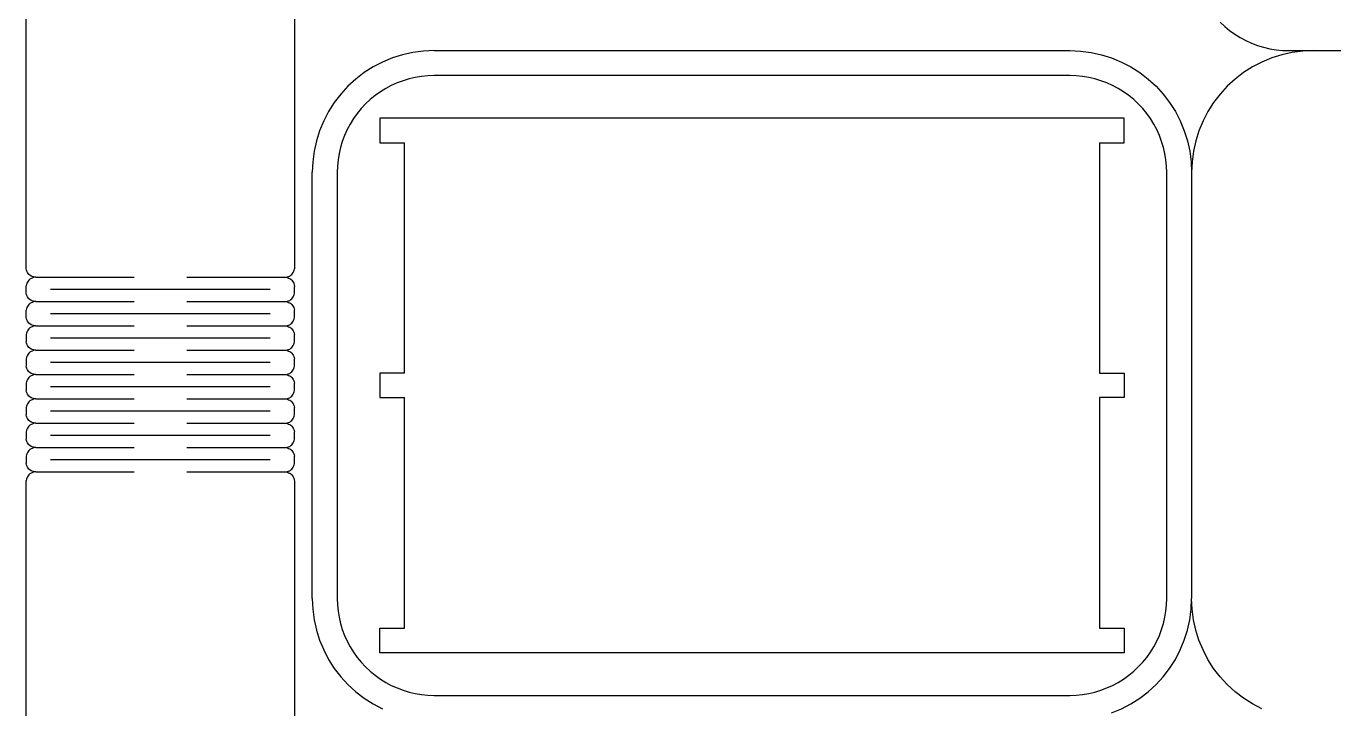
# Model space of a CAD drawing. Extents: x -213 to 213, y -294 to 294.
# Drawn here: x -213.3 to 59.5, y -151.4 to -8.9 of the extents above; entities that cross this region are included whole.
import ezdxf

# ---------------------------------------------------------------- set-up
doc = ezdxf.new("R2010")
doc.units = 0
doc.header["$MEASUREMENT"] = 0
doc.layers.get('0').update_dxf_attribs({"linetype": 'CONTINUOUS'})

msp = doc.modelspace()

# ---------------------------------------------------------------- linework, layer by layer
for p, q in [((-213.33, -59.53), (-213.33, 61.58)), ((-157.33, 61.31), (-157.34, -59.53)), ((35.78, -8.05), (36.75, -8.96)), ((36.75, -8.96), (37.77, -9.8)), ((37.77, -9.8), (38.85, -10.57)), ((38.85, -10.57), (39.97, -11.27)), ((39.97, -11.27), (41.14, -11.89)), ((41.14, -11.89), (42.35, -12.44)), ((42.35, -12.44), (43.59, -12.91)), ((43.59, -12.91), (44.85, -13.29)), ((44.85, -13.29), (46.14, -13.59)), ((46.14, -13.59), (47.45, -13.81)), ((-138.98, -16.36), (-140.94, -17.39)), ((-136.93, -15.51), (-138.98, -16.36)), ((-134.82, -14.85), (-136.93, -15.51)), ((-132.65, -14.37), (-134.82, -14.85)), ((-130.46, -14.08), (-132.65, -14.37)), ((-128.24, -13.98), (-130.46, -14.08)), ((-128.24, -13.98), (4.45, -13.98)), ((4.45, -13.98), (6.66, -14.08)), ((6.66, -14.08), (8.86, -14.37)), ((8.86, -14.37), (11.02, -14.85)), ((11.02, -14.85), (13.14, -15.51)), ((13.14, -15.51), (15.19, -16.36)), ((15.19, -16.36), (17.15, -17.39)), ((44.52, -16.36), (42.55, -17.39)), ((46.56, -15.51), (44.52, -16.36)), ((48.68, -14.85), (46.56, -15.51)), ((47.45, -13.81), (48.77, -13.94)), ((50.84, -14.37), (48.68, -14.85)), ((48.77, -13.94), (50.09, -13.98)), ((50.09, -13.98), (55.25, -13.98)), ((53.04, -14.08), (50.84, -14.37)), ((55.25, -13.98), (53.04, -14.08)), ((55.25, -13.98), (182.7, -13.98)), ((-142.81, -18.58), (-144.57, -19.92)), ((-140.94, -17.39), (-142.81, -18.58)), ((17.15, -17.39), (19.02, -18.58)), ((19.02, -18.58), (20.78, -19.92)), ((40.68, -18.58), (38.92, -19.92)), ((42.55, -17.39), (40.68, -18.58)), ((-146.2, -21.42), (-147.7, -23.06)), ((-144.57, -19.92), (-146.2, -21.42)), ((-137.15, -21.27), (-138.32, -21.89)), ((-135.95, -20.72), (-137.15, -21.27)), ((-134.71, -20.26), (-135.95, -20.72)), ((-133.44, -19.87), (-134.71, -20.26)), ((-132.15, -19.57), (-133.44, -19.87)), ((-130.84, -19.36), (-132.15, -19.57)), ((-129.52, -19.23), (-130.84, -19.36)), ((-128.2, -19.18), (-129.52, -19.23)), ((4.41, -19.18), (-128.2, -19.18)), ((5.73, -19.23), (4.41, -19.18)), ((7.05, -19.36), (5.73, -19.23)), ((8.36, -19.57), (7.05, -19.36)), ((9.65, -19.87), (8.36, -19.57)), ((10.91, -20.26), (9.65, -19.87)), ((12.15, -20.72), (10.91, -20.26)), ((13.36, -21.27), (12.15, -20.72)), ((14.53, -21.89), (13.36, -21.27)), ((20.78, -19.92), (22.41, -21.42)), ((22.41, -21.42), (23.91, -23.06)), ((37.29, -21.42), (35.79, -23.06)), ((38.92, -19.92), (37.29, -21.42)), ((-147.7, -23.06), (-149.05, -24.81)), ((-141.55, -24.21), (-142.51, -25.11)), ((-140.52, -23.37), (-141.55, -24.21)), ((-139.44, -22.59), (-140.52, -23.37)), ((-138.32, -21.89), (-139.44, -22.59)), ((15.65, -22.59), (14.53, -21.89)), ((16.73, -23.37), (15.65, -22.59)), ((17.75, -24.21), (16.73, -23.37)), ((18.72, -25.11), (17.75, -24.21)), ((23.91, -23.06), (25.26, -24.81)), ((35.79, -23.06), (34.44, -24.81)), ((-150.24, -26.68), (-151.26, -28.65)), ((-149.05, -24.81), (-150.24, -26.68)), ((-144.26, -27.1), (-145.03, -28.18)), ((-143.42, -26.08), (-144.26, -27.1)), ((-142.51, -25.11), (-143.42, -26.08)), ((19.63, -26.08), (18.72, -25.11)), ((20.47, -27.1), (19.63, -26.08)), ((21.24, -28.18), (20.47, -27.1)), ((25.26, -24.81), (26.45, -26.68)), ((26.45, -26.68), (27.47, -28.65)), ((33.25, -26.68), (32.23, -28.65)), ((34.44, -24.81), (33.25, -26.68)), ((-151.26, -28.65), (-152.11, -30.7)), ((-145.73, -29.3), (-146.35, -30.47)), ((-145.03, -28.18), (-145.73, -29.3)), ((15.76, -28.07), (-139.55, -28.07)), ((-139.55, -28.07), (-139.55, -33.23)), ((15.76, -33.23), (15.76, -28.07)), ((21.94, -29.3), (21.24, -28.18)), ((22.56, -30.47), (21.94, -29.3)), ((27.47, -28.65), (28.32, -30.7)), ((32.23, -28.65), (31.38, -30.7)), ((-152.11, -30.7), (-152.78, -32.81)), ((-146.9, -31.68), (-147.37, -32.92)), ((-146.35, -30.47), (-146.9, -31.68)), ((23.11, -31.68), (22.56, -30.47)), ((23.58, -32.92), (23.11, -31.68)), ((28.32, -30.7), (28.99, -32.81)), ((31.38, -30.7), (30.72, -32.81)), ((-153.26, -34.97), (-153.55, -37.17)), ((-152.78, -32.81), (-153.26, -34.97)), ((-147.75, -34.19), (-148.05, -35.48)), ((-147.37, -32.92), (-147.75, -34.19)), ((-139.55, -33.23), (-134.4, -33.23)), ((-134.4, -81.34), (-134.4, -33.23)), ((10.6, -33.23), (10.6, -81.34)), ((10.6, -33.23), (15.76, -33.23)), ((23.96, -34.19), (23.58, -32.92)), ((24.26, -35.48), (23.96, -34.19)), ((28.99, -32.81), (29.46, -34.97)), ((29.46, -34.97), (29.75, -37.17)), ((30.24, -34.97), (29.95, -37.17)), ((30.72, -32.81), (30.24, -34.97)), ((-153.55, -37.17), (-153.64, -39.38)), ((-148.4, -38.1), (-148.44, -39.43)), ((-148.27, -36.78), (-148.4, -38.1)), ((-148.05, -35.48), (-148.27, -36.78)), ((24.48, -36.78), (24.26, -35.48)), ((24.61, -38.1), (24.48, -36.78)), ((24.65, -39.43), (24.61, -38.1)), ((29.75, -37.17), (29.85, -39.38)), ((29.95, -37.17), (29.85, -39.38)), ((-153.64, -128.37), (-153.64, -39.38)), ((-148.44, -39.43), (-148.44, -128.33)), ((24.65, -128.33), (24.65, -39.43)), ((29.85, -39.38), (29.85, -128.37)), ((-213.27, -59.8), (-213.33, -59.53)), ((-213.19, -60.05), (-213.27, -59.8)), ((-157.48, -60.05), (-157.39, -59.8)), ((-157.39, -59.8), (-157.34, -59.53)), ((-213.19, -62.56), (-213.27, -62.81)), ((-213.07, -60.29), (-213.19, -60.05)), ((-213.07, -62.32), (-213.19, -62.56)), ((-212.92, -60.51), (-213.07, -60.29)), ((-212.92, -62.1), (-213.07, -62.32)), ((-212.75, -60.71), (-212.92, -60.51)), ((-212.75, -61.9), (-212.92, -62.1)), ((-212.55, -60.88), (-212.75, -60.71)), ((-212.55, -61.72), (-212.75, -61.9)), ((-212.33, -61.03), (-212.55, -60.88)), ((-212.33, -61.57), (-212.55, -61.72)), ((-212.09, -61.15), (-212.33, -61.03)), ((-212.09, -61.46), (-212.33, -61.57)), ((-211.84, -61.23), (-212.09, -61.15)), ((-211.84, -61.37), (-212.09, -61.46)), ((-211.31, -61.3), (-211.84, -61.23)), ((-211.31, -61.3), (-211.84, -61.37)), ((-211.31, -61.3), (-190.83, -61.3)), ((-179.83, -61.3), (-159.83, -61.3)), ((-159.83, -61.3), (-159.36, -61.3)), ((-159.36, -61.3), (-158.83, -61.23)), ((-159.36, -61.3), (-158.83, -61.37)), ((-158.83, -61.23), (-158.58, -61.15)), ((-158.83, -61.37), (-158.58, -61.46)), ((-158.58, -61.15), (-158.34, -61.03)), ((-158.58, -61.46), (-158.34, -61.57)), ((-158.34, -61.03), (-158.12, -60.88)), ((-158.34, -61.57), (-158.12, -61.72)), ((-158.12, -60.88), (-157.92, -60.71)), ((-158.12, -61.72), (-157.92, -61.9)), ((-157.92, -60.71), (-157.75, -60.51)), ((-157.92, -61.9), (-157.75, -62.1)), ((-157.75, -60.51), (-157.6, -60.29)), ((-157.75, -62.1), (-157.6, -62.32)), ((-157.6, -60.29), (-157.48, -60.05)), ((-157.6, -62.32), (-157.48, -62.56)), ((-157.48, -62.56), (-157.39, -62.81)), ((-213.27, -62.81), (-213.33, -63.07)), ((-213.33, -64.61), (-213.33, -63.07)), ((-213.27, -64.88), (-213.33, -64.61)), ((-213.19, -65.13), (-213.27, -64.88)), ((-213.07, -65.37), (-213.19, -65.13)), ((-212.92, -65.59), (-213.07, -65.37)), ((-162.41, -63.84), (-208.26, -63.84)), ((-157.75, -65.59), (-157.6, -65.37)), ((-157.6, -65.37), (-157.48, -65.13)), ((-157.48, -65.13), (-157.39, -64.88)), ((-157.39, -62.81), (-157.34, -63.32)), ((-157.39, -64.88), (-157.34, -64.61)), ((-157.34, -64.61), (-157.34, -63.32)), ((-213.34, -69.18), (-213.33, -68.15)), ((-213.27, -67.89), (-213.33, -68.15)), ((-213.19, -67.64), (-213.27, -67.89)), ((-213.07, -67.4), (-213.19, -67.64)), ((-212.92, -67.18), (-213.07, -67.4)), ((-212.75, -65.79), (-212.92, -65.59)), ((-212.75, -66.98), (-212.92, -67.18)), ((-212.55, -65.96), (-212.75, -65.79)), ((-212.55, -66.8), (-212.75, -66.98)), ((-212.33, -66.11), (-212.55, -65.96)), ((-212.33, -66.65), (-212.55, -66.8)), ((-212.09, -66.23), (-212.33, -66.11)), ((-212.09, -66.54), (-212.33, -66.65)), ((-211.84, -66.31), (-212.09, -66.23)), ((-211.84, -66.45), (-212.09, -66.54)), ((-211.31, -66.38), (-211.84, -66.31)), ((-211.31, -66.38), (-211.84, -66.45)), ((-211.31, -66.38), (-190.83, -66.38)), ((-179.83, -66.38), (-159.83, -66.38)), ((-159.83, -66.38), (-159.36, -66.38)), ((-159.36, -66.38), (-158.83, -66.31)), ((-159.36, -66.38), (-158.83, -66.45)), ((-158.83, -66.31), (-158.58, -66.23)), ((-158.83, -66.45), (-158.58, -66.54)), ((-158.58, -66.23), (-158.34, -66.11)), ((-158.58, -66.54), (-158.34, -66.65)), ((-158.34, -66.11), (-158.12, -65.96)), ((-158.34, -66.65), (-158.12, -66.8)), ((-158.12, -65.96), (-157.92, -65.79)), ((-158.12, -66.8), (-157.92, -66.98)), ((-157.92, -65.79), (-157.75, -65.59)), ((-157.92, -66.98), (-157.75, -67.18)), ((-157.75, -67.18), (-157.6, -67.4)), ((-157.6, -67.4), (-157.48, -67.64)), ((-157.48, -67.64), (-157.39, -67.89)), ((-157.39, -67.89), (-157.34, -68.15)), ((-157.34, -69.69), (-157.34, -68.15)), ((-213.33, -69.69), (-213.34, -69.18)), ((-213.27, -69.96), (-213.33, -69.69)), ((-213.19, -70.21), (-213.27, -69.96)), ((-213.07, -70.45), (-213.19, -70.21)), ((-212.92, -70.67), (-213.07, -70.45)), ((-212.75, -70.87), (-212.92, -70.67)), ((-212.55, -71.04), (-212.75, -70.87)), ((-162.41, -68.92), (-208.26, -68.92)), ((-158.12, -71.04), (-157.92, -70.87)), ((-157.92, -70.87), (-157.75, -70.67)), ((-157.75, -70.67), (-157.6, -70.45)), ((-157.6, -70.45), (-157.48, -70.21)), ((-157.48, -70.21), (-157.39, -69.96)), ((-157.39, -69.96), (-157.34, -69.69)), ((-213.27, -72.97), (-213.33, -73.23)), ((-213.33, -73.23), (-213.33, -74.77)), ((-213.19, -72.72), (-213.27, -72.97)), ((-213.07, -72.48), (-213.19, -72.72)), ((-212.92, -72.26), (-213.07, -72.48)), ((-212.75, -72.06), (-212.92, -72.26)), ((-212.55, -71.88), (-212.75, -72.06)), ((-212.33, -71.19), (-212.55, -71.04)), ((-212.33, -71.73), (-212.55, -71.88)), ((-212.09, -71.31), (-212.33, -71.19)), ((-212.09, -71.62), (-212.33, -71.73)), ((-211.84, -71.39), (-212.09, -71.31)), ((-211.84, -71.53), (-212.09, -71.62)), ((-211.31, -71.46), (-211.84, -71.39)), ((-211.31, -71.46), (-211.84, -71.53)), ((-211.31, -71.46), (-190.83, -71.46)), ((-179.83, -71.46), (-159.83, -71.46)), ((-159.83, -71.46), (-159.36, -71.46)), ((-159.36, -71.46), (-158.83, -71.39)), ((-159.36, -71.46), (-158.83, -71.53)), ((-158.83, -71.39), (-158.58, -71.31)), ((-158.83, -71.53), (-158.58, -71.62)), ((-158.58, -71.31), (-158.34, -71.19)), ((-158.58, -71.62), (-158.34, -71.73)), ((-158.34, -71.19), (-158.12, -71.04)), ((-158.34, -71.73), (-158.12, -71.88)), ((-158.12, -71.88), (-157.92, -72.06)), ((-157.92, -72.06), (-157.75, -72.26)), ((-157.75, -72.26), (-157.6, -72.48)), ((-157.6, -72.48), (-157.48, -72.72)), ((-157.48, -72.72), (-157.39, -72.97)), ((-157.39, -72.97), (-157.34, -73.23)), ((-157.34, -74.77), (-157.34, -73.23)), ((-213.27, -75.04), (-213.33, -74.77)), ((-213.19, -75.29), (-213.27, -75.04)), ((-213.07, -75.53), (-213.19, -75.29)), ((-212.92, -75.75), (-213.07, -75.53)), ((-212.75, -75.95), (-212.92, -75.75)), ((-212.55, -76.12), (-212.75, -75.95)), ((-212.33, -76.27), (-212.55, -76.12)), ((-212.09, -76.39), (-212.33, -76.27)), ((-211.84, -76.47), (-212.09, -76.39)), ((-162.41, -74), (-208.26, -74)), ((-158.83, -76.47), (-158.58, -76.39)), ((-158.58, -76.39), (-158.34, -76.27)), ((-158.34, -76.27), (-158.12, -76.12)), ((-158.12, -76.12), (-157.92, -75.95)), ((-157.92, -75.95), (-157.75, -75.75)), ((-157.75, -75.75), (-157.6, -75.53)), ((-157.6, -75.53), (-157.48, -75.29)), ((-157.48, -75.29), (-157.39, -75.04)), ((-157.39, -75.04), (-157.34, -74.77)), ((-213.27, -78.05), (-213.33, -78.31)), ((-213.33, -78.31), (-213.33, -79.85)), ((-213.19, -77.8), (-213.27, -78.05)), ((-213.07, -77.56), (-213.19, -77.8)), ((-212.92, -77.34), (-213.07, -77.56)), ((-212.75, -77.14), (-212.92, -77.34)), ((-212.55, -76.96), (-212.75, -77.14)), ((-212.33, -76.81), (-212.55, -76.96)), ((-212.09, -76.7), (-212.33, -76.81)), ((-211.84, -76.61), (-212.09, -76.7)), ((-211.31, -76.54), (-211.84, -76.47)), ((-211.31, -76.54), (-211.84, -76.61)), ((-211.31, -76.54), (-190.83, -76.54)), ((-162.41, -79.08), (-208.26, -79.08)), ((-179.83, -76.54), (-159.83, -76.54)), ((-159.83, -76.54), (-159.36, -76.54)), ((-159.36, -76.54), (-158.83, -76.47)), ((-159.36, -76.54), (-158.83, -76.61)), ((-158.83, -76.61), (-158.58, -76.7)), ((-158.58, -76.7), (-158.34, -76.81)), ((-158.34, -76.81), (-158.12, -76.96)), ((-158.12, -76.96), (-157.92, -77.14)), ((-157.92, -77.14), (-157.75, -77.34)), ((-157.75, -77.34), (-157.6, -77.56)), ((-157.6, -77.56), (-157.48, -77.8)), ((-157.48, -77.8), (-157.39, -78.05)), ((-157.39, -78.05), (-157.34, -78.31)), ((-157.34, -79.85), (-157.34, -78.31)), ((-213.27, -80.12), (-213.33, -79.85)), ((-213.19, -80.37), (-213.27, -80.12)), ((-213.07, -80.61), (-213.19, -80.37)), ((-212.92, -80.83), (-213.07, -80.61)), ((-212.75, -81.03), (-212.92, -80.83)), ((-212.55, -81.2), (-212.75, -81.03)), ((-212.33, -81.35), (-212.55, -81.2)), ((-212.09, -81.47), (-212.33, -81.35)), ((-212.09, -81.78), (-212.33, -81.89)), ((-211.84, -81.55), (-212.09, -81.47)), ((-211.84, -81.69), (-212.09, -81.78)), ((-211.31, -81.62), (-211.84, -81.55)), ((-211.31, -81.62), (-211.84, -81.69)), ((-211.31, -81.62), (-190.83, -81.62)), ((-179.83, -81.62), (-159.83, -81.62)), ((-159.83, -81.62), (-159.36, -81.62)), ((-159.36, -81.62), (-158.83, -81.55)), ((-159.36, -81.62), (-158.83, -81.69)), ((-158.83, -81.55), (-158.58, -81.47)), ((-158.83, -81.69), (-158.58, -81.78)), ((-158.58, -81.47), (-158.34, -81.35)), ((-158.58, -81.78), (-158.34, -81.89)), ((-158.34, -81.35), (-158.12, -81.2)), ((-158.12, -81.2), (-157.92, -81.03)), ((-157.92, -81.03), (-157.75, -80.83)), ((-157.75, -80.83), (-157.6, -80.61)), ((-157.6, -80.61), (-157.48, -80.37)), ((-157.48, -80.37), (-157.39, -80.12)), ((-157.39, -80.12), (-157.34, -79.85)), ((-139.55, -81.34), (-139.55, -86.42)), ((-134.4, -81.34), (-139.55, -81.34)), ((10.6, -81.34), (15.76, -81.34)), ((15.76, -81.34), (15.76, -86.42)), ((-213.27, -83.13), (-213.33, -83.39)), ((-213.33, -83.39), (-213.33, -84.93)), ((-213.19, -82.88), (-213.27, -83.13)), ((-213.07, -82.64), (-213.19, -82.88)), ((-212.92, -82.42), (-213.07, -82.64)), ((-212.75, -82.22), (-212.92, -82.42)), ((-212.55, -82.04), (-212.75, -82.22)), ((-212.33, -81.89), (-212.55, -82.04)), ((-162.41, -84.16), (-208.26, -84.16)), ((-158.34, -81.89), (-158.12, -82.04)), ((-158.12, -82.04), (-157.92, -82.22)), ((-157.92, -82.22), (-157.75, -82.42)), ((-157.75, -82.42), (-157.6, -82.64)), ((-157.6, -82.64), (-157.48, -82.88)), ((-157.48, -82.88), (-157.39, -83.13)), ((-157.39, -83.13), (-157.34, -83.39)), ((-157.34, -84.93), (-157.34, -83.39)), ((-213.27, -85.2), (-213.33, -84.93)), ((-213.19, -85.45), (-213.27, -85.2)), ((-213.07, -85.69), (-213.19, -85.45)), ((-212.92, -85.91), (-213.07, -85.69)), ((-212.75, -86.11), (-212.92, -85.91)), ((-212.75, -87.3), (-212.92, -87.5)), ((-212.55, -86.28), (-212.75, -86.11)), ((-212.55, -87.12), (-212.75, -87.3)), ((-212.33, -86.43), (-212.55, -86.28)), ((-212.33, -86.97), (-212.55, -87.12)), ((-212.09, -86.55), (-212.33, -86.43)), ((-212.09, -86.86), (-212.33, -86.97)), ((-211.84, -86.63), (-212.09, -86.55)), ((-211.84, -86.77), (-212.09, -86.86)), ((-211.31, -86.7), (-211.84, -86.63)), ((-211.31, -86.7), (-211.84, -86.77)), ((-211.31, -86.7), (-190.83, -86.7)), ((-179.83, -86.7), (-159.83, -86.7)), ((-159.83, -86.7), (-159.36, -86.7)), ((-159.36, -86.7), (-158.83, -86.63)), ((-159.36, -86.7), (-158.83, -86.77)), ((-158.83, -86.63), (-158.58, -86.55)), ((-158.83, -86.77), (-158.58, -86.86)), ((-158.58, -86.55), (-158.34, -86.43)), ((-158.58, -86.86), (-158.34, -86.97)), ((-158.34, -86.43), (-158.12, -86.28)), ((-158.34, -86.97), (-158.12, -87.12)), ((-158.12, -86.28), (-157.92, -86.11)), ((-158.12, -87.12), (-157.92, -87.3)), ((-157.92, -86.11), (-157.75, -85.91)), ((-157.92, -87.3), (-157.75, -87.5)), ((-157.75, -85.91), (-157.6, -85.69)), ((-157.6, -85.69), (-157.48, -85.45)), ((-157.48, -85.45), (-157.39, -85.2)), ((-157.39, -85.2), (-157.34, -84.93)), ((-139.55, -86.42), (-134.4, -86.42)), ((-134.4, -134.52), (-134.4, -86.42)), ((15.76, -86.42), (10.6, -86.42)), ((10.6, -86.42), (10.6, -134.52)), ((-213.27, -88.21), (-213.33, -88.47)), ((-213.33, -88.47), (-213.33, -90.01)), ((-213.27, -90.28), (-213.33, -90.01)), ((-213.19, -87.96), (-213.27, -88.21)), ((-213.07, -87.72), (-213.19, -87.96)), ((-212.92, -87.5), (-213.07, -87.72)), ((-162.41, -89.24), (-208.26, -89.24)), ((-157.75, -87.5), (-157.6, -87.72)), ((-157.6, -87.72), (-157.48, -87.96)), ((-157.48, -87.96), (-157.39, -88.21)), ((-157.39, -88.21), (-157.34, -88.47)), ((-157.39, -90.28), (-157.34, -90.01)), ((-157.34, -90.01), (-157.34, -88.47)), ((-213.19, -90.53), (-213.27, -90.28)), ((-213.07, -90.77), (-213.19, -90.53)), ((-212.92, -90.99), (-213.07, -90.77)), ((-212.92, -92.58), (-213.07, -92.8)), ((-212.75, -91.19), (-212.92, -90.99)), ((-212.75, -92.38), (-212.92, -92.58)), ((-212.55, -91.36), (-212.75, -91.19)), ((-212.55, -92.2), (-212.75, -92.38)), ((-212.33, -91.51), (-212.55, -91.36)), ((-212.33, -92.05), (-212.55, -92.2)), ((-212.09, -91.63), (-212.33, -91.51)), ((-212.09, -91.94), (-212.33, -92.05)), ((-211.84, -91.71), (-212.09, -91.63)), ((-211.84, -91.85), (-212.09, -91.94)), ((-211.31, -91.78), (-211.84, -91.71)), ((-211.31, -91.78), (-211.84, -91.85)), ((-211.31, -91.78), (-190.83, -91.78)), ((-179.83, -91.78), (-159.83, -91.78)), ((-159.83, -91.78), (-159.36, -91.78)), ((-159.36, -91.78), (-158.83, -91.71)), ((-159.36, -91.78), (-158.83, -91.85)), ((-158.83, -91.71), (-158.58, -91.63)), ((-158.83, -91.85), (-158.58, -91.94)), ((-158.58, -91.63), (-158.34, -91.51)), ((-158.58, -91.94), (-158.34, -92.05)), ((-158.34, -91.51), (-158.12, -91.36)), ((-158.34, -92.05), (-158.12, -92.2)), ((-158.12, -91.36), (-157.92, -91.19)), ((-158.12, -92.2), (-157.92, -92.38)), ((-157.92, -91.19), (-157.75, -90.99)), ((-157.92, -92.38), (-157.75, -92.58)), ((-157.75, -90.99), (-157.6, -90.77)), ((-157.75, -92.58), (-157.6, -92.8)), ((-157.6, -90.77), (-157.48, -90.53)), ((-157.48, -90.53), (-157.39, -90.28)), ((-213.27, -93.29), (-213.33, -93.55)), ((-213.33, -93.55), (-213.33, -95.09)), ((-213.27, -95.36), (-213.33, -95.09)), ((-213.19, -93.04), (-213.27, -93.29)), ((-213.19, -95.61), (-213.27, -95.36)), ((-213.07, -92.8), (-213.19, -93.04)), ((-162.41, -94.32), (-208.26, -94.32)), ((-157.6, -92.8), (-157.48, -93.04)), ((-157.48, -93.04), (-157.39, -93.29)), ((-157.48, -95.61), (-157.39, -95.36)), ((-157.39, -93.29), (-157.34, -93.55)), ((-157.39, -95.36), (-157.34, -95.09)), ((-157.34, -95.09), (-157.34, -93.55)), ((-213.19, -98.12), (-213.27, -98.37)), ((-213.07, -95.85), (-213.19, -95.61)), ((-213.07, -97.88), (-213.19, -98.12)), ((-212.92, -96.07), (-213.07, -95.85)), ((-212.92, -97.66), (-213.07, -97.88)), ((-212.75, -96.27), (-212.92, -96.07)), ((-212.75, -97.46), (-212.92, -97.66)), ((-212.55, -96.44), (-212.75, -96.27)), ((-212.55, -97.28), (-212.75, -97.46)), ((-212.33, -96.59), (-212.55, -96.44)), ((-212.33, -97.13), (-212.55, -97.28)), ((-212.09, -96.71), (-212.33, -96.59)), ((-212.09, -97.02), (-212.33, -97.13)), ((-211.84, -96.79), (-212.09, -96.71)), ((-211.84, -96.93), (-212.09, -97.02)), ((-211.31, -96.86), (-211.84, -96.79)), ((-211.31, -96.86), (-211.84, -96.93)), ((-211.31, -96.86), (-190.83, -96.86)), ((-179.83, -96.86), (-159.83, -96.86)), ((-159.83, -96.86), (-159.36, -96.86)), ((-159.36, -96.86), (-158.83, -96.79)), ((-159.36, -96.86), (-158.83, -96.93)), ((-158.83, -96.79), (-158.58, -96.71)), ((-158.83, -96.93), (-158.58, -97.02)), ((-158.58, -96.71), (-158.34, -96.59)), ((-158.58, -97.02), (-158.34, -97.13)), ((-158.34, -96.59), (-158.12, -96.44)), ((-158.34, -97.13), (-158.12, -97.28)), ((-158.12, -96.44), (-157.92, -96.27)), ((-158.12, -97.28), (-157.92, -97.46)), ((-157.92, -96.27), (-157.75, -96.07)), ((-157.92, -97.46), (-157.75, -97.66)), ((-157.75, -96.07), (-157.6, -95.85)), ((-157.75, -97.66), (-157.6, -97.88)), ((-157.6, -95.85), (-157.48, -95.61)), ((-157.6, -97.88), (-157.48, -98.12)), ((-157.48, -98.12), (-157.39, -98.37)), ((-213.27, -98.37), (-213.33, -98.63)), ((-213.33, -98.63), (-213.33, -100.17)), ((-213.27, -100.44), (-213.33, -100.17)), ((-213.19, -100.69), (-213.27, -100.44)), ((-213.07, -100.93), (-213.19, -100.69)), ((-212.92, -101.15), (-213.07, -100.93)), ((-162.41, -99.4), (-208.26, -99.4)), ((-157.75, -101.15), (-157.6, -100.93)), ((-157.6, -100.93), (-157.48, -100.69)), ((-157.48, -100.69), (-157.39, -100.44)), ((-157.39, -98.37), (-157.34, -98.63)), ((-157.39, -100.44), (-157.34, -100.17)), ((-157.34, -100.17), (-157.34, -98.63)), ((-213.27, -103.45), (-213.33, -103.71)), ((-213.19, -103.2), (-213.27, -103.45)), ((-213.07, -102.96), (-213.19, -103.2)), ((-212.92, -102.74), (-213.07, -102.96)), ((-212.75, -101.35), (-212.92, -101.15)), ((-212.75, -102.54), (-212.92, -102.74)), ((-212.55, -101.52), (-212.75, -101.35)), ((-212.55, -102.36), (-212.75, -102.54)), ((-212.33, -101.67), (-212.55, -101.52)), ((-212.33, -102.21), (-212.55, -102.36)), ((-212.09, -101.79), (-212.33, -101.67)), ((-212.09, -102.1), (-212.33, -102.21)), ((-211.84, -101.87), (-212.09, -101.79)), ((-211.84, -102.01), (-212.09, -102.1)), ((-211.31, -101.94), (-211.84, -101.87)), ((-211.31, -101.94), (-211.84, -102.01)), ((-211.31, -101.94), (-190.83, -101.94)), ((-179.83, -101.94), (-159.83, -101.94)), ((-159.83, -101.94), (-159.36, -101.94)), ((-159.36, -101.94), (-158.83, -101.87)), ((-159.36, -101.94), (-158.83, -102.01)), ((-158.83, -101.87), (-158.58, -101.79)), ((-158.83, -102.01), (-158.58, -102.1)), ((-158.58, -101.79), (-158.34, -101.67)), ((-158.58, -102.1), (-158.34, -102.21)), ((-158.34, -101.67), (-158.12, -101.52)), ((-158.34, -102.21), (-158.12, -102.36)), ((-158.12, -101.52), (-157.92, -101.35)), ((-158.12, -102.36), (-157.92, -102.54)), ((-157.92, -101.35), (-157.75, -101.15)), ((-157.92, -102.54), (-157.75, -102.74)), ((-157.75, -102.74), (-157.6, -102.96)), ((-157.6, -102.96), (-157.48, -103.2)), ((-157.48, -103.2), (-157.39, -103.45)), ((-157.39, -103.45), (-157.33, -103.97)), ((-213.33, -103.96), (-213.33, -103.71)), ((-213.33, -181.45), (-213.33, -103.96)), ((-157.33, -103.97), (-157.33, -181.45)), ((-153.64, -128.37), (-153.55, -130.58)), ((-153.55, -130.58), (-153.26, -132.78)), ((-148.44, -128.33), (-148.4, -129.65)), ((-148.4, -129.65), (-148.27, -130.97)), ((-148.27, -130.97), (-148.05, -132.28)), ((24.26, -132.28), (24.48, -130.97)), ((24.48, -130.97), (24.61, -129.65)), ((24.61, -129.65), (24.65, -128.33)), ((29.46, -132.78), (29.75, -130.58)), ((29.75, -130.58), (29.85, -128.37)), ((29.95, -130.58), (29.85, -128.37)), ((30.24, -132.78), (29.95, -130.58)), ((-153.26, -132.78), (-152.78, -134.94)), ((-148.05, -132.28), (-147.75, -133.57)), ((-147.75, -133.57), (-147.37, -134.83)), ((23.58, -134.83), (23.96, -133.57)), ((23.96, -133.57), (24.26, -132.28)), ((28.99, -134.94), (29.46, -132.78)), ((30.72, -134.94), (30.24, -132.78)), ((-152.78, -134.94), (-152.11, -137.06)), ((-147.37, -134.83), (-146.9, -136.07)), ((-146.9, -136.07), (-146.35, -137.28)), ((-139.55, -139.68), (-139.55, -134.52)), ((-139.55, -134.52), (-134.4, -134.52)), ((10.6, -134.52), (15.76, -134.52)), ((15.76, -134.52), (15.76, -139.68)), ((22.56, -137.28), (23.11, -136.07)), ((23.11, -136.07), (23.58, -134.83)), ((28.32, -137.06), (28.99, -134.94)), ((31.38, -137.06), (30.72, -134.94)), ((-152.11, -137.06), (-151.26, -139.1)), ((-151.26, -139.1), (-150.24, -141.07)), ((-146.35, -137.28), (-145.73, -138.45)), ((-145.73, -138.45), (-145.03, -139.57)), ((21.24, -139.57), (21.94, -138.45)), ((21.94, -138.45), (22.56, -137.28)), ((26.45, -141.07), (27.47, -139.1)), ((27.47, -139.1), (28.32, -137.06)), ((32.23, -139.1), (31.38, -137.06)), ((33.25, -141.07), (32.23, -139.1)), ((-150.24, -141.07), (-149.05, -142.94)), ((-145.03, -139.57), (-144.26, -140.65)), ((-144.26, -140.65), (-143.42, -141.67)), ((-143.42, -141.67), (-142.51, -142.64)), ((15.76, -139.68), (-139.55, -139.68)), ((18.72, -142.64), (19.63, -141.67)), ((19.63, -141.67), (20.47, -140.65)), ((20.47, -140.65), (21.24, -139.57)), ((25.26, -142.94), (26.45, -141.07)), ((34.44, -142.94), (33.25, -141.07)), ((-149.05, -142.94), (-147.7, -144.7)), ((-142.51, -142.64), (-141.55, -143.55)), ((-141.55, -143.55), (-140.52, -144.39)), ((-140.52, -144.39), (-139.44, -145.16)), ((15.65, -145.16), (16.73, -144.39)), ((16.73, -144.39), (17.75, -143.55)), ((17.75, -143.55), (18.72, -142.64)), ((23.91, -144.7), (25.26, -142.94)), ((35.79, -144.7), (34.44, -142.94)), ((-147.7, -144.7), (-146.2, -146.33)), ((-146.2, -146.33), (-144.57, -147.83)), ((-139.44, -145.16), (-138.32, -145.86)), ((-138.32, -145.86), (-137.15, -146.48)), ((-137.15, -146.48), (-135.95, -147.03)), ((-135.95, -147.03), (-134.71, -147.5)), ((10.91, -147.5), (12.15, -147.03)), ((12.15, -147.03), (13.36, -146.48)), ((13.36, -146.48), (14.53, -145.86)), ((14.53, -145.86), (15.65, -145.16)), ((20.78, -147.83), (22.41, -146.33)), ((22.41, -146.33), (23.91, -144.7)), ((37.29, -146.33), (35.79, -144.7)), ((38.92, -147.83), (37.29, -146.33)), ((-144.57, -147.83), (-142.81, -149.18)), ((-142.81, -149.18), (-140.94, -150.37)), ((-134.71, -147.5), (-133.44, -147.88)), ((-133.44, -147.88), (-132.15, -148.18)), ((-132.15, -148.18), (-130.84, -148.4)), ((-130.84, -148.4), (-129.52, -148.53)), ((-129.52, -148.53), (-128.2, -148.57)), ((-128.2, -148.57), (4.41, -148.57)), ((4.41, -148.57), (5.73, -148.53)), ((5.73, -148.53), (7.05, -148.4)), ((7.05, -148.4), (8.36, -148.18)), ((8.36, -148.18), (9.65, -147.88)), ((9.65, -147.88), (10.91, -147.5)), ((17.15, -150.37), (19.02, -149.18)), ((19.02, -149.18), (20.78, -147.83)), ((40.68, -149.18), (38.92, -147.83)), ((42.55, -150.37), (40.68, -149.18)), ((-140.94, -150.37), (-138.98, -151.39)), ((13.14, -152.24), (15.19, -151.39)), ((15.19, -151.39), (17.15, -150.37)), ((44.52, -151.39), (42.55, -150.37))]:
    msp.add_line(p, q)

doc.saveas('drawing.dxf')
